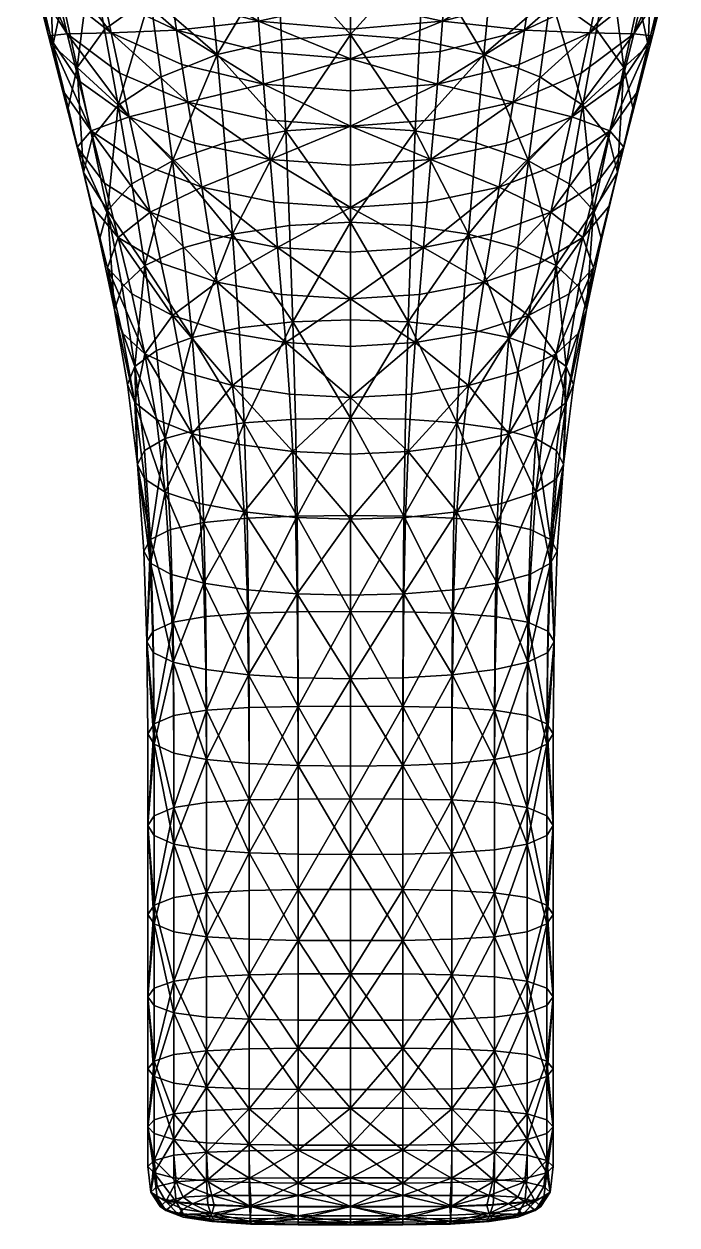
# Model space of a CAD drawing. Header units: millimetres. Extents: x -44 to 44, y -142 to 128.
# Drawn here: x -36.6 to 36.6, y -142 to -7.3 of the extents above; entities that cross this region are included whole.
import ezdxf

# ---------------------------------------------------------------- set-up
doc = ezdxf.new("R2010")
doc.units = ezdxf.units.MM
doc.layers.get('0').update_dxf_attribs({"color": 54, "true_color": 0x94b11b})

msp = doc.modelspace()

# ---------------------------------------------------------------- meshes
at = {"color": 53, "true_color": 0xc6e157}
mesh = msp.add_polyface(dxfattribs=at)
corners = [(31.8, -8.43, 106.07), (32.97, -3.51, 110.29), (26.86, -8.34, 116.7), (25.9, -12.85, 112.22), (34.01, 1.11, 114.39), (27.71, -4.15, 120.98), (19.52, -8.03, 126.29), (28.44, -0.22, 125.14), (20.04, -4.42, 130.51), (35.34, -2.9, 99.18), (36.65, 2.54, 103.1), (26.09, -16.42, 67.05), (21.26, -13.25, 62.85), (22.5, -4.24, 65.1), (27.62, -7.94, 69.74), (29.1, 0.2, 72.44), (23.71, 4.37, 67.37), (24.84, -17.74, 107.46), (30.49, -13.71, 101.7), (29.09, -19.3, 97.19), (23.7, -22.95, 102.49), (30.68, -12.21, 75.21), (28.98, -20.09, 72.05), (32.33, -4.64, 78.36), (33.4, -9.76, 84.72), (31.7, -16.73, 81.1), (29.95, -23.98, 77.46), (33.9, 2.61, 81.53), (35.02, -3.09, 88.33), (33.89, -8.68, 95.19), (32.32, -14.77, 91.13), (36.52, 3.25, 91.93), (30.68, -21.16, 87.03), (27.61, -25.17, 92.58), (24.54, -25.25, 64.32), (19.99, -22.67, 60.55), (27.26, -28.27, 68.86)]
mesh.append_faces([[corners[k] for k in face] for face in [(0, 1, 2, 0), (2, 3, 0, 2), (4, 5, 2, 4), (2, 1, 4, 2), (2, 5, 6, 2), (6, 5, 7, 6), (7, 8, 6, 7), (7, 5, 4, 7), (0, 9, 10, 0), (10, 1, 0, 10), (11, 12, 13, 11), (13, 14, 11, 13), (15, 14, 13, 15), (13, 16, 15, 13), (0, 3, 17, 0), (17, 18, 0, 17), (19, 18, 17, 19), (17, 20, 19, 17), (11, 14, 21, 11), (21, 22, 11, 21), (15, 23, 21, 15), (21, 14, 15, 21), (24, 25, 21, 24), (21, 23, 24, 21), (26, 22, 21, 26), (21, 25, 26, 21), (24, 23, 27, 24), (27, 28, 24, 27), (0, 18, 29, 0), (29, 9, 0, 29), (19, 30, 29, 19), (29, 18, 19, 29), (24, 28, 29, 24), (29, 30, 24, 29), (31, 9, 29, 31), (29, 28, 31, 29), (26, 25, 32, 26), (24, 30, 32, 24), (32, 25, 24, 32), (19, 33, 32, 19), (32, 30, 19, 32), (11, 34, 35, 11), (11, 22, 36, 11)]], dxfattribs={"vtx2": -1, "vtx3": -1, "color": 53})
mesh = msp.add_polyface(dxfattribs=at)
corners = [(-28.44, -0.22, 125.14), (-27.71, -4.15, 120.98), (-19.52, -8.03, 126.29), (-20.04, -4.42, 130.51), (-20.48, -1, 134.64), (-31.8, -8.43, 106.07), (-25.9, -12.85, 112.22), (-26.86, -8.34, 116.7), (-32.97, -3.51, 110.29), (-18.25, -16.09, 117.17), (-18.92, -11.89, 121.87), (-34.01, 1.11, 114.39), (-36.65, 2.54, 103.1), (-35.34, -2.9, 99.18), (-26.09, -16.42, 67.05), (-27.62, -7.94, 69.74), (-22.5, -4.24, 65.1), (-21.26, -13.25, 62.85), (-29.1, 0.2, 72.44), (-30.49, -13.71, 101.7), (-24.84, -17.74, 107.46), (-29.09, -19.3, 97.19), (-23.7, -22.95, 102.49), (-28.98, -20.09, 72.05), (-30.68, -12.21, 75.21), (-29.95, -23.98, 77.46), (-31.7, -16.73, 81.1), (-33.4, -9.76, 84.72), (-32.33, -4.64, 78.36), (-32.32, -14.77, 91.13), (-30.68, -21.16, 87.03), (-27.61, -25.17, 92.58), (-33.89, -8.68, 95.19), (-36.52, 3.25, 91.93), (-35.02, -3.09, 88.33), (-33.9, 2.61, 81.53), (-19.99, -22.67, 60.55), (-24.54, -25.25, 64.32), (-27.26, -28.27, 68.86)]
mesh.append_faces([[corners[k] for k in face] for face in [(0, 1, 2, 0), (0, 3, 4, 0), (5, 6, 7, 5), (7, 8, 5, 7), (7, 6, 9, 7), (2, 1, 7, 2), (7, 10, 2, 7), (11, 8, 7, 11), (7, 1, 11, 7), (5, 8, 12, 5), (12, 13, 5, 12), (14, 15, 16, 14), (16, 17, 14, 16), (16, 15, 18, 16), (5, 19, 20, 5), (20, 6, 5, 20), (21, 22, 20, 21), (20, 19, 21, 20), (14, 23, 24, 14), (24, 15, 14, 24), (25, 26, 24, 25), (24, 23, 25, 24), (27, 28, 24, 27), (24, 26, 27, 24), (18, 15, 24, 18), (24, 28, 18, 24), (21, 29, 30, 21), (30, 31, 21, 30), (27, 26, 30, 27), (30, 29, 27, 30), (30, 26, 25, 30), (5, 13, 32, 5), (32, 19, 5, 32), (33, 34, 32, 33), (32, 13, 33, 32), (27, 29, 32, 27), (32, 34, 27, 32), (21, 19, 32, 21), (32, 29, 21, 32), (27, 34, 35, 27), (35, 28, 27, 35), (14, 17, 36, 14), (14, 37, 38, 14)]], dxfattribs={"vtx2": -1, "vtx3": -1, "color": 53})
mesh = msp.add_polyface(dxfattribs=at)
corners = [(0, -18.78, 121.74), (0, -14.84, 126.66), (-9.77, -14.09, 125.35), (-9.42, -18.09, 120.49), (0, -11.26, 131.19), (-10.07, -10.43, 129.85), (-19.52, -8.03, 126.29), (-18.92, -11.89, 121.87), (-18.25, -16.09, 117.17), (0, -4.77, 139.62), (-10.57, -3.8, 138.26), (-10.34, -7.03, 134.11), (0, -7.93, 135.47), (-20.48, -1, 134.64), (-20.04, -4.42, 130.51), (-28.44, -0.22, 125.14), (-26.86, -8.34, 116.7), (0, -8.5, 56.79), (-7.73, -9.11, 57.54), (-8.18, 0.58, 59.16), (0, 1.29, 58.31), (-14.98, -10.75, 59.62), (-15.85, -1.33, 61.5), (-21.26, -13.25, 62.85), (-22.5, -4.24, 65.1), (-9.03, -22.53, 115.16), (0, -23.16, 116.32), (-17.5, -20.7, 112.08), (-16.7, -25.65, 106.7), (-24.84, -17.74, 107.46), (-23.7, -22.95, 102.49), (-25.9, -12.85, 112.22), (-19.99, -22.67, 60.55), (-24.54, -25.25, 64.32), (-26.09, -16.42, 67.05), (-14.09, -20.65, 57.68), (0, -18.84, 55.19), (-7.27, -19.33, 55.84), (0, -29.57, 53.34), (0, -1.68, 143.76), (-10.75, -0.65, 142.4)]
mesh.append_faces([[corners[k] for k in face] for face in [(0, 1, 2, 0), (2, 3, 0, 2), (4, 5, 2, 4), (2, 1, 4, 2), (6, 7, 2, 6), (2, 5, 6, 2), (8, 3, 2, 8), (2, 7, 8, 2), (9, 10, 11, 9), (11, 12, 9, 11), (13, 14, 11, 13), (11, 10, 13, 11), (6, 5, 11, 6), (11, 14, 6, 11), (4, 12, 11, 4), (11, 5, 4, 11), (6, 14, 15, 6), (8, 7, 16, 8), (17, 18, 19, 17), (19, 20, 17, 19), (21, 22, 19, 21), (19, 18, 21, 19), (21, 23, 24, 21), (24, 22, 21, 24), (0, 3, 25, 0), (25, 26, 0, 25), (8, 27, 25, 8), (25, 3, 8, 25), (28, 27, 29, 28), (29, 30, 28, 29), (8, 31, 29, 8), (29, 27, 8, 29), (32, 33, 34, 32), (21, 35, 32, 21), (32, 23, 21, 32), (17, 36, 37, 17), (37, 18, 17, 37), (37, 36, 38, 37), (21, 18, 37, 21), (37, 35, 21, 37), (9, 39, 40, 9), (40, 10, 9, 40), (13, 10, 40, 13)]], dxfattribs={"vtx2": -1, "vtx3": -1, "color": 53})
mesh = msp.add_polyface(dxfattribs=at)
corners = [(0, -18.78, 121.74), (9.42, -18.09, 120.49), (9.77, -14.09, 125.35), (0, -14.84, 126.66), (18.25, -16.09, 117.17), (18.92, -11.89, 121.87), (19.52, -8.03, 126.29), (10.07, -10.43, 129.85), (0, -11.26, 131.19), (26.86, -8.34, 116.7), (25.9, -12.85, 112.22), (20.48, -1, 134.64), (20.04, -4.42, 130.51), (28.44, -0.22, 125.14), (0, -4.77, 139.62), (0, -7.93, 135.47), (10.34, -7.03, 134.11), (10.57, -3.8, 138.26), (0, -8.5, 56.79), (0, 1.29, 58.31), (8.18, 0.58, 59.16), (7.73, -9.11, 57.54), (14.98, -10.75, 59.62), (15.85, -1.33, 61.5), (22.5, -4.24, 65.1), (21.26, -13.25, 62.85), (17.5, -20.7, 112.08), (24.84, -17.74, 107.46), (16.7, -25.65, 106.7), (0, -23.16, 116.32), (9.03, -22.53, 115.16), (7.27, -19.33, 55.84), (0, -18.84, 55.19), (14.09, -20.65, 57.68), (19.99, -22.67, 60.55), (26.09, -16.42, 67.05), (10.75, -0.65, 142.4), (0, -1.68, 143.76)]
mesh.append_faces([[corners[k] for k in face] for face in [(0, 1, 2, 0), (2, 3, 0, 2), (4, 5, 2, 4), (2, 1, 4, 2), (6, 7, 2, 6), (2, 5, 6, 2), (8, 3, 2, 8), (2, 7, 8, 2), (6, 5, 9, 6), (4, 10, 9, 4), (9, 5, 4, 9), (11, 12, 13, 11), (14, 15, 16, 14), (16, 17, 14, 16), (8, 7, 16, 8), (16, 15, 8, 16), (6, 12, 16, 6), (16, 7, 6, 16), (11, 17, 16, 11), (16, 12, 11, 16), (18, 19, 20, 18), (20, 21, 18, 20), (22, 21, 20, 22), (20, 23, 22, 20), (22, 23, 24, 22), (24, 25, 22, 24), (4, 26, 27, 4), (27, 10, 4, 27), (27, 26, 28, 27), (0, 29, 30, 0), (30, 1, 0, 30), (4, 1, 30, 4), (30, 26, 4, 30), (18, 21, 31, 18), (31, 32, 18, 31), (22, 33, 31, 22), (31, 21, 22, 31), (34, 25, 35, 34), (22, 25, 34, 22), (34, 33, 22, 34), (14, 17, 36, 14), (36, 37, 14, 36), (36, 17, 11, 36)]], dxfattribs={"vtx2": -1, "vtx3": -1, "color": 53})
mesh = msp.add_polyface(dxfattribs=at)
corners = [(-26.08, -31.29, 87.91), (-21.25, -34.15, 92.17), (-22.5, -28.44, 97.37), (-27.61, -25.17, 92.58), (-14.97, -36.31, 95.45), (-16.7, -25.65, 106.7), (-23.7, -22.95, 102.49), (-15.85, -30.87, 101.12), (-29.09, -19.3, 97.19), (-30.68, -21.16, 87.03), (-28.98, -27.8, 82.88), (-29.95, -23.98, 77.46), (-20.81, -53.82, 54.13), (-21.79, -43.95, 58.04), (-17.76, -42.49, 55.11), (-23.07, -34.43, 61.38), (-18.8, -32.43, 58.03), (-24.54, -25.25, 64.32), (-19.99, -22.67, 60.55), (-23.07, -44.34, 78.3), (-21.79, -51.69, 73.02), (-17.76, -53.29, 75.79), (-24.54, -37.61, 83.21), (-19.99, -40.04, 86.95), (-18.8, -46.34, 81.55), (-24.22, -45.76, 61.65), (-26.49, -39.39, 69.88), (-25.63, -36.81, 65.45), (-25.02, -47.77, 65.59), (-25.63, -41.96, 74.29), (-24.22, -49.8, 69.5), (-27.26, -34.68, 78.69), (-28.17, -31.49, 73.78), (-27.26, -28.27, 68.86), (-28.98, -20.09, 72.05), (-26.09, -16.42, 67.05)]
mesh.append_faces([[corners[k] for k in face] for face in [(0, 1, 2, 0), (2, 3, 0, 2), (2, 1, 4, 2), (5, 6, 2, 5), (2, 7, 5, 2), (8, 3, 2, 8), (2, 6, 8, 2), (0, 3, 9, 0), (9, 10, 0, 9), (11, 10, 9, 11), (12, 13, 14, 12), (15, 16, 14, 15), (14, 13, 15, 14), (15, 17, 18, 15), (18, 16, 15, 18), (19, 20, 21, 19), (0, 22, 23, 0), (23, 1, 0, 23), (19, 24, 23, 19), (23, 22, 19, 23), (25, 13, 12, 25), (26, 27, 25, 26), (25, 28, 26, 25), (15, 13, 25, 15), (25, 27, 15, 25), (19, 29, 30, 19), (26, 28, 30, 26), (30, 29, 26, 30), (0, 10, 31, 0), (31, 22, 0, 31), (11, 32, 31, 11), (31, 10, 11, 31), (26, 29, 31, 26), (31, 32, 26, 31), (19, 22, 31, 19), (31, 29, 19, 31), (33, 34, 35, 33), (15, 27, 33, 15), (33, 17, 15, 33), (26, 32, 33, 26), (33, 27, 26, 33), (11, 34, 33, 11), (33, 32, 11, 33)]], dxfattribs={"vtx2": -1, "vtx3": -1, "color": 53})
mesh = msp.add_polyface(dxfattribs=at)
corners = [(26.08, -31.29, 87.91), (27.61, -25.17, 92.58), (22.5, -28.44, 97.37), (21.25, -34.15, 92.17), (29.09, -19.3, 97.19), (23.7, -22.95, 102.49), (16.7, -25.65, 106.7), (24.84, -17.74, 107.46), (28.98, -27.8, 82.88), (30.68, -21.16, 87.03), (29.95, -23.98, 77.46), (23.07, -34.43, 61.38), (18.8, -32.43, 58.03), (19.99, -22.67, 60.55), (24.54, -25.25, 64.32), (17.76, -42.49, 55.11), (21.79, -43.95, 58.04), (20.81, -53.82, 54.13), (23.07, -44.34, 78.3), (18.8, -46.34, 81.55), (17.76, -53.29, 75.79), (19.99, -40.04, 86.95), (24.54, -37.61, 83.21), (14.97, -36.31, 95.45), (25.63, -36.81, 65.45), (24.22, -45.76, 61.65), (26.49, -39.39, 69.88), (25.02, -47.77, 65.59), (27.26, -28.27, 68.86), (26.09, -16.42, 67.05), (28.17, -31.49, 73.78), (28.98, -20.09, 72.05), (27.26, -34.68, 78.69), (25.63, -41.96, 74.29), (24.22, -49.8, 69.5), (21.79, -51.69, 73.02)]
mesh.append_faces([[corners[k] for k in face] for face in [(0, 1, 2, 0), (2, 3, 0, 2), (4, 5, 2, 4), (2, 1, 4, 2), (2, 5, 6, 2), (6, 5, 7, 6), (0, 8, 9, 0), (9, 1, 0, 9), (9, 8, 10, 9), (11, 12, 13, 11), (13, 14, 11, 13), (15, 16, 17, 15), (11, 16, 15, 11), (15, 12, 11, 15), (18, 19, 20, 18), (0, 3, 21, 0), (21, 22, 0, 21), (21, 3, 23, 21), (18, 22, 21, 18), (21, 19, 18, 21), (11, 24, 25, 11), (25, 16, 11, 25), (26, 27, 25, 26), (25, 24, 26, 25), (28, 14, 29, 28), (10, 30, 28, 10), (28, 31, 10, 28), (26, 24, 28, 26), (28, 30, 26, 28), (11, 14, 28, 11), (28, 24, 11, 28), (0, 22, 32, 0), (32, 8, 0, 32), (18, 33, 32, 18), (32, 22, 18, 32), (26, 30, 32, 26), (32, 33, 26, 32), (10, 8, 32, 10), (32, 30, 10, 32), (26, 33, 34, 26), (34, 27, 26, 34), (18, 35, 34, 18), (34, 33, 18, 34)]], dxfattribs={"vtx2": -1, "vtx3": -1, "color": 53})
mesh = msp.add_polyface(dxfattribs=at)
corners = [(16.7, -25.65, 106.7), (15.85, -30.87, 101.12), (22.5, -28.44, 97.37), (14.97, -36.31, 95.45), (21.25, -34.15, 92.17), (0, -27.91, 110.53), (8.62, -27.33, 109.49), (9.03, -22.53, 115.16), (0, -23.16, 116.32), (17.5, -20.7, 112.08), (0, -38.16, 98.35), (7.73, -37.67, 97.58), (8.18, -32.4, 103.58), (0, -32.94, 104.49), (0, -51.54, 48.28), (0, -40.52, 51.09), (6.46, -40.75, 51.57), (6.17, -51.67, 48.67), (0, -29.57, 53.34), (6.84, -29.92, 53.91), (13.24, -30.9, 55.5), (12.51, -41.42, 52.93), (11.95, -52.08, 49.79), (7.27, -19.33, 55.84), (14.09, -20.65, 57.68), (0, -18.84, 55.19), (19.99, -22.67, 60.55), (18.8, -32.43, 58.03), (17.76, -42.49, 55.11), (16.95, -52.79, 51.62), (14.09, -41.89, 89.78), (19.99, -40.04, 86.95), (13.24, -47.87, 83.95), (18.8, -46.34, 81.55), (0, -43.49, 92.23), (7.27, -43.07, 91.59), (0, -49.21, 85.98), (6.84, -48.85, 85.46)]
mesh.append_faces([[corners[k] for k in face] for face in [(0, 1, 2, 0), (3, 4, 2, 3), (2, 1, 3, 2), (5, 6, 7, 5), (7, 8, 5, 7), (0, 9, 7, 0), (7, 6, 0, 7), (10, 11, 12, 10), (12, 13, 10, 12), (3, 1, 12, 3), (12, 11, 3, 12), (0, 6, 12, 0), (12, 1, 0, 12), (5, 13, 12, 5), (12, 6, 5, 12), (14, 15, 16, 14), (16, 17, 14, 16), (18, 19, 16, 18), (16, 15, 18, 16), (20, 21, 16, 20), (16, 19, 20, 16), (16, 21, 22, 16), (20, 19, 23, 20), (23, 24, 20, 23), (18, 25, 23, 18), (23, 19, 18, 23), (20, 24, 26, 20), (26, 27, 20, 26), (22, 21, 28, 22), (28, 29, 22, 28), (20, 27, 28, 20), (28, 21, 20, 28), (3, 30, 31, 3), (32, 33, 31, 32), (31, 30, 32, 31), (10, 34, 35, 10), (35, 11, 10, 35), (36, 37, 35, 36), (35, 34, 36, 35), (32, 30, 35, 32), (35, 37, 32, 35), (3, 11, 35, 3), (35, 30, 3, 35)]], dxfattribs={"vtx2": -1, "vtx3": -1, "color": 53})
mesh = msp.add_polyface(dxfattribs=at)
corners = [(-14.97, -36.31, 95.45), (-15.85, -30.87, 101.12), (-22.5, -28.44, 97.37), (0, -38.16, 98.35), (0, -32.94, 104.49), (-8.18, -32.4, 103.58), (-7.73, -37.67, 97.58), (0, -27.91, 110.53), (-8.62, -27.33, 109.49), (-16.7, -25.65, 106.7), (-9.03, -22.53, 115.16), (-17.5, -20.7, 112.08), (0, -23.16, 116.32), (0, -51.54, 48.28), (-6.17, -51.67, 48.67), (-6.46, -40.75, 51.57), (0, -40.52, 51.09), (-11.95, -52.08, 49.79), (-12.51, -41.42, 52.93), (-13.24, -30.9, 55.5), (-6.84, -29.92, 53.91), (0, -29.57, 53.34), (-17.76, -42.49, 55.11), (-16.95, -52.79, 51.62), (-20.81, -53.82, 54.13), (-18.8, -32.43, 58.03), (-19.99, -22.67, 60.55), (-14.09, -20.65, 57.68), (-7.27, -19.33, 55.84), (-13.24, -47.87, 83.95), (-18.8, -46.34, 81.55), (-17.76, -53.29, 75.79), (-7.27, -43.07, 91.59), (0, -43.49, 92.23), (-14.09, -41.89, 89.78), (-6.84, -48.85, 85.46), (0, -49.21, 85.98), (-19.99, -40.04, 86.95), (-21.25, -34.15, 92.17)]
mesh.append_faces([[corners[k] for k in face] for face in [(0, 1, 2, 0), (3, 4, 5, 3), (5, 6, 3, 5), (7, 8, 5, 7), (5, 4, 7, 5), (9, 1, 5, 9), (5, 8, 9, 5), (0, 6, 5, 0), (5, 1, 0, 5), (9, 8, 10, 9), (10, 11, 9, 10), (7, 12, 10, 7), (10, 8, 7, 10), (13, 14, 15, 13), (15, 16, 13, 15), (17, 18, 15, 17), (15, 14, 17, 15), (19, 20, 15, 19), (15, 18, 19, 15), (21, 16, 15, 21), (15, 20, 21, 15), (22, 23, 24, 22), (19, 18, 22, 19), (22, 25, 19, 22), (22, 18, 17, 22), (19, 25, 26, 19), (26, 27, 19, 26), (21, 20, 28, 21), (19, 27, 28, 19), (28, 20, 19, 28), (29, 30, 31, 29), (3, 6, 32, 3), (32, 33, 3, 32), (0, 34, 32, 0), (32, 6, 0, 32), (29, 35, 32, 29), (32, 34, 29, 32), (36, 33, 32, 36), (32, 35, 36, 32), (29, 34, 37, 29), (37, 30, 29, 37), (0, 38, 37, 0), (37, 34, 0, 37)]], dxfattribs={"vtx2": -1, "vtx3": -1, "color": 53})
mesh = msp.add_polyface(dxfattribs=at)
corners = [(0, -51.54, 48.28), (6.17, -51.67, 48.67), (5.99, -62.53, 45.04), (0, -62.46, 44.75), (11.95, -52.08, 49.79), (11.61, -62.77, 45.92), (20.81, -53.82, 54.13), (20.22, -64.03, 49.47), (16.47, -63.25, 47.39), (16.95, -52.79, 51.62), (20.81, -59.86, 67.2), (16.95, -61.11, 69.53), (16.47, -70.06, 62.58), (11.95, -62.07, 71.16), (6.17, -62.68, 72.13), (5.99, -71.25, 64.61), (23.12, -55.19, 57.28), (22.46, -65.14, 52.16), (23.89, -56.75, 60.73), (23.21, -66.45, 55.14), (20.22, -69.05, 60.67), (22.46, -67.8, 58.08), (23.12, -58.36, 64.15), (6.46, -40.75, 51.57), (17.76, -42.49, 55.11), (21.79, -51.69, 73.02), (17.76, -53.29, 75.79), (23.07, -44.34, 78.3), (13.24, -47.87, 83.95), (12.51, -54.51, 77.8), (18.8, -46.34, 81.55), (0, -62.89, 72.44), (6.46, -55.3, 79.02), (0, -55.58, 79.44), (6.84, -48.85, 85.46), (0, -49.21, 85.98), (21.79, -43.95, 58.04), (24.22, -45.76, 61.65), (25.02, -47.77, 65.59), (24.22, -49.8, 69.5)]
mesh.append_faces([[corners[k] for k in face] for face in [(0, 1, 2, 0), (2, 3, 0, 2), (4, 5, 2, 4), (2, 1, 4, 2), (6, 7, 8, 6), (8, 9, 6, 8), (4, 9, 8, 4), (8, 5, 4, 8), (10, 11, 12, 10), (13, 14, 15, 13), (6, 16, 17, 6), (17, 7, 6, 17), (18, 19, 17, 18), (17, 16, 18, 17), (10, 20, 21, 10), (21, 22, 10, 21), (18, 22, 21, 18), (21, 19, 18, 21), (4, 1, 23, 4), (6, 9, 24, 6), (10, 25, 26, 10), (26, 11, 10, 26), (26, 25, 27, 26), (28, 29, 26, 28), (26, 30, 28, 26), (13, 11, 26, 13), (26, 29, 13, 26), (31, 14, 32, 31), (32, 33, 31, 32), (13, 29, 32, 13), (32, 14, 13, 32), (28, 34, 32, 28), (32, 29, 28, 32), (35, 33, 32, 35), (32, 34, 35, 32), (6, 36, 37, 6), (37, 16, 6, 37), (18, 16, 37, 18), (37, 38, 18, 37), (10, 22, 39, 10), (39, 25, 10, 39), (18, 38, 39, 18), (39, 22, 18, 39)]], dxfattribs={"vtx2": -1, "vtx3": -1, "color": 53})
mesh = msp.add_polyface(dxfattribs=at)
corners = [(-20.81, -53.82, 54.13), (-16.95, -52.79, 51.62), (-16.47, -63.25, 47.39), (-20.22, -64.03, 49.47), (-11.95, -52.08, 49.79), (-11.61, -62.77, 45.92), (0, -51.54, 48.28), (0, -62.46, 44.75), (-5.99, -62.53, 45.04), (-6.17, -51.67, 48.67), (0, -73.25, 40.5), (0, -62.89, 72.44), (-6.17, -62.68, 72.13), (-5.99, -71.25, 64.61), (-20.81, -59.86, 67.2), (-20.22, -69.05, 60.67), (-16.47, -70.06, 62.58), (-16.95, -61.11, 69.53), (-11.95, -62.07, 71.16), (-23.12, -58.36, 64.15), (-22.46, -67.8, 58.08), (-23.89, -56.75, 60.73), (-23.21, -66.45, 55.14), (-22.46, -65.14, 52.16), (-23.12, -55.19, 57.28), (-17.76, -42.49, 55.11), (-17.76, -53.29, 75.79), (-21.79, -51.69, 73.02), (-12.51, -54.51, 77.8), (-13.24, -47.87, 83.95), (-18.8, -46.34, 81.55), (-23.07, -44.34, 78.3), (0, -55.58, 79.44), (-6.46, -55.3, 79.02), (0, -49.21, 85.98), (-6.84, -48.85, 85.46), (-24.22, -45.76, 61.65), (-25.02, -47.77, 65.59), (-24.22, -49.8, 69.5)]
mesh.append_faces([[corners[k] for k in face] for face in [(0, 1, 2, 0), (2, 3, 0, 2), (4, 5, 2, 4), (2, 1, 4, 2), (6, 7, 8, 6), (8, 9, 6, 8), (8, 7, 10, 8), (4, 9, 8, 4), (8, 5, 4, 8), (11, 12, 13, 11), (14, 15, 16, 14), (16, 17, 14, 16), (18, 17, 16, 18), (14, 19, 20, 14), (21, 22, 20, 21), (20, 19, 21, 20), (0, 3, 23, 0), (23, 24, 0, 23), (21, 24, 23, 21), (23, 22, 21, 23), (4, 1, 25, 4), (14, 17, 26, 14), (26, 27, 14, 26), (18, 28, 26, 18), (26, 17, 18, 26), (26, 28, 29, 26), (26, 30, 31, 26), (11, 32, 33, 11), (33, 12, 11, 33), (34, 35, 33, 34), (33, 32, 34, 33), (29, 28, 33, 29), (33, 35, 29, 33), (18, 12, 33, 18), (33, 28, 18, 33), (0, 24, 36, 0), (21, 37, 36, 21), (36, 24, 21, 36), (14, 27, 38, 14), (38, 19, 14, 38), (38, 27, 31, 38), (21, 19, 38, 21), (38, 37, 21, 38)]], dxfattribs={"vtx2": -1, "vtx3": -1, "color": 53})
mesh = msp.add_polyface(dxfattribs=at)
corners = [(-11.44, -73.43, 41.35), (-5.9, -73.27, 40.71), (-5.87, -83.87, 35.7), (-11.38, -83.99, 36.14), (0, -73.25, 40.5), (0, -83.86, 35.57), (-19.92, -74.43, 44.16), (-16.23, -73.79, 42.49), (-16.15, -84.3, 36.97), (-19.82, -84.88, 38.27), (-16.47, -63.25, 47.39), (-11.61, -62.77, 45.92), (-20.22, -64.03, 49.47), (-5.99, -62.53, 45.04), (-11.44, -80.33, 56.12), (-16.23, -79.75, 55.12), (-16.15, -89.84, 47.32), (-5.99, -71.25, 64.61), (0, -71.41, 64.84), (0, -62.89, 72.44), (-11.95, -62.07, 71.16), (-11.61, -70.8, 63.88), (-6.17, -62.68, 72.13), (-5.9, -80.66, 56.65), (0, -80.77, 56.8), (-19.92, -78.92, 53.58), (-16.47, -70.06, 62.58), (-20.22, -69.05, 60.67), (-22.87, -76.6, 48.92), (-22.13, -75.42, 46.4), (-22.02, -85.82, 40.12), (-22.13, -77.82, 51.42), (-22.02, -88.11, 44.31), (-22.76, -86.95, 42.22), (-22.46, -67.8, 58.08), (-20.81, -59.86, 67.2), (-23.21, -66.45, 55.14), (-22.46, -65.14, 52.16)]
mesh.append_faces([[corners[k] for k in face] for face in [(0, 1, 2, 0), (2, 3, 0, 2), (4, 5, 2, 4), (2, 1, 4, 2), (6, 7, 8, 6), (8, 9, 6, 8), (0, 3, 8, 0), (8, 7, 0, 8), (0, 7, 10, 0), (10, 11, 0, 10), (6, 12, 10, 6), (10, 7, 6, 10), (4, 1, 13, 4), (0, 11, 13, 0), (13, 1, 0, 13), (14, 15, 16, 14), (17, 18, 19, 17), (20, 21, 17, 20), (17, 22, 20, 17), (14, 23, 17, 14), (17, 21, 14, 17), (24, 18, 17, 24), (17, 23, 24, 17), (25, 15, 26, 25), (26, 27, 25, 26), (14, 21, 26, 14), (26, 15, 14, 26), (26, 21, 20, 26), (28, 29, 30, 28), (6, 9, 30, 6), (30, 29, 6, 30), (25, 31, 32, 25), (28, 33, 32, 28), (32, 31, 28, 32), (34, 27, 35, 34), (28, 31, 34, 28), (34, 36, 28, 34), (25, 27, 34, 25), (34, 31, 25, 34), (6, 29, 37, 6), (37, 12, 6, 37), (28, 36, 37, 28), (37, 29, 28, 37)]], dxfattribs={"vtx2": -1, "vtx3": -1, "color": 53})
mesh = msp.add_polyface(dxfattribs=at)
corners = [(0, -73.25, 40.5), (5.9, -73.27, 40.71), (5.87, -83.87, 35.7), (0, -83.86, 35.57), (11.44, -73.43, 41.35), (11.38, -83.99, 36.14), (5.99, -62.53, 45.04), (11.61, -62.77, 45.92), (0, -62.46, 44.75), (19.92, -74.43, 44.16), (16.23, -73.79, 42.49), (16.47, -63.25, 47.39), (20.22, -64.03, 49.47), (16.15, -84.3, 36.97), (19.82, -84.88, 38.27), (19.92, -78.92, 53.58), (16.23, -79.75, 55.12), (16.15, -89.84, 47.32), (16.47, -70.06, 62.58), (20.22, -69.05, 60.67), (20.81, -59.86, 67.2), (11.95, -62.07, 71.16), (11.61, -70.8, 63.88), (16.95, -61.11, 69.53), (11.44, -80.33, 56.12), (0, -62.89, 72.44), (0, -71.41, 64.84), (5.99, -71.25, 64.61), (6.17, -62.68, 72.13), (0, -80.77, 56.8), (5.9, -80.66, 56.65), (22.13, -75.42, 46.4), (22.02, -85.82, 40.12), (22.87, -76.6, 48.92), (22.76, -86.95, 42.22), (22.46, -65.14, 52.16), (23.21, -66.45, 55.14), (22.13, -77.82, 51.42), (22.46, -67.8, 58.08), (22.02, -88.11, 44.31)]
mesh.append_faces([[corners[k] for k in face] for face in [(0, 1, 2, 0), (2, 3, 0, 2), (4, 5, 2, 4), (2, 1, 4, 2), (4, 1, 6, 4), (6, 7, 4, 6), (0, 8, 6, 0), (6, 1, 0, 6), (9, 10, 11, 9), (11, 12, 9, 11), (4, 7, 11, 4), (11, 10, 4, 11), (4, 10, 13, 4), (13, 5, 4, 13), (9, 14, 13, 9), (13, 10, 9, 13), (15, 16, 17, 15), (18, 19, 20, 18), (21, 22, 18, 21), (18, 23, 21, 18), (24, 16, 18, 24), (18, 22, 24, 18), (15, 19, 18, 15), (18, 16, 15, 18), (25, 26, 27, 25), (27, 28, 25, 27), (29, 30, 27, 29), (27, 26, 29, 27), (24, 22, 27, 24), (27, 30, 24, 27), (27, 22, 21, 27), (9, 31, 32, 9), (33, 34, 32, 33), (32, 31, 33, 32), (33, 31, 35, 33), (35, 36, 33, 35), (9, 12, 35, 9), (35, 31, 9, 35), (15, 37, 38, 15), (38, 19, 15, 38), (33, 36, 38, 33), (38, 37, 33, 38), (33, 37, 39, 33)]], dxfattribs={"vtx2": -1, "vtx3": -1, "color": 53})
mesh = msp.add_polyface(dxfattribs=at)
corners = [(0, -94.26, 29.97), (5.87, -94.27, 30.03), (5.87, -104.42, 23.73), (11.38, -94.37, 30.31), (11.38, -104.51, 23.91), (19.82, -95.22, 31.9), (19.82, -105.31, 25.13), (16.15, -104.78, 24.34), (16.15, -94.66, 30.9), (22.02, -96.14, 33.4), (22.02, -106.18, 26.37), (22.76, -97.24, 35.15), (22.02, -98.36, 36.9), (22.02, -108.27, 29.32), (0, -83.86, 35.57), (5.87, -83.87, 35.7), (11.38, -83.99, 36.14), (16.15, -84.3, 36.97), (19.82, -84.88, 38.27), (19.82, -99.32, 38.37), (19.82, -89.13, 46.1), (16.15, -89.84, 47.32), (16.15, -99.95, 39.33), (19.92, -78.92, 53.58), (11.44, -80.33, 56.12), (11.38, -90.29, 48.06), (16.23, -79.75, 55.12), (11.38, -100.31, 39.88), (0, -100.5, 40.16), (5.87, -100.47, 40.12), (5.87, -90.52, 48.43), (0, -90.59, 48.52), (5.9, -80.66, 56.65), (0, -80.77, 56.8), (22.02, -85.82, 40.12), (19.92, -74.43, 44.16), (22.76, -86.95, 42.22), (22.02, -88.11, 44.31), (22.87, -76.6, 48.92), (22.13, -77.82, 51.42)]
mesh.append_faces([[corners[k] for k in face] for face in [(0, 1, 2, 0), (3, 4, 2, 3), (2, 1, 3, 2), (5, 6, 7, 5), (7, 8, 5, 7), (3, 8, 7, 3), (5, 9, 10, 5), (11, 12, 13, 11), (0, 14, 15, 0), (15, 1, 0, 15), (3, 1, 15, 3), (15, 16, 3, 15), (5, 8, 17, 5), (17, 18, 5, 17), (3, 16, 17, 3), (17, 8, 3, 17), (19, 20, 21, 19), (21, 22, 19, 21), (21, 20, 23, 21), (24, 25, 21, 24), (21, 26, 24, 21), (27, 22, 21, 27), (21, 25, 27, 21), (28, 29, 30, 28), (30, 31, 28, 30), (27, 25, 30, 27), (30, 29, 27, 30), (24, 32, 30, 24), (30, 25, 24, 30), (33, 31, 30, 33), (30, 32, 33, 30), (5, 18, 34, 5), (34, 9, 5, 34), (34, 18, 35, 34), (11, 9, 34, 11), (34, 36, 11, 34), (19, 12, 37, 19), (37, 20, 19, 37), (11, 36, 37, 11), (37, 12, 11, 37), (37, 36, 38, 37), (23, 20, 37, 23), (37, 39, 23, 37)]], dxfattribs={"vtx2": -1, "vtx3": -1, "color": 53})
mesh = msp.add_polyface(dxfattribs=at)
corners = [(-19.82, -95.22, 31.9), (-16.15, -94.66, 30.9), (-16.15, -104.78, 24.34), (-11.38, -94.37, 30.31), (-11.38, -104.51, 23.91), (0, -94.26, 29.97), (0, -104.42, 23.71), (-5.87, -104.42, 23.73), (-5.87, -94.27, 30.03), (-19.82, -99.32, 38.37), (-22.02, -98.36, 36.9), (-22.02, -108.27, 29.32), (-19.82, -105.31, 25.13), (-22.02, -106.18, 26.37), (-22.02, -96.14, 33.4), (-22.76, -97.24, 35.15), (-5.87, -83.87, 35.7), (0, -83.86, 35.57), (-11.38, -83.99, 36.14), (-19.82, -84.88, 38.27), (-16.15, -84.3, 36.97), (-16.15, -99.95, 39.33), (-16.15, -89.84, 47.32), (-19.82, -89.13, 46.1), (-11.38, -100.31, 39.88), (-11.38, -90.29, 48.06), (-11.44, -80.33, 56.12), (-19.92, -78.92, 53.58), (-16.23, -79.75, 55.12), (0, -100.5, 40.16), (0, -90.59, 48.52), (-5.87, -90.52, 48.43), (-5.87, -100.47, 40.12), (0, -80.77, 56.8), (-5.9, -80.66, 56.65), (-22.02, -85.82, 40.12), (-22.76, -86.95, 42.22), (-22.87, -76.6, 48.92), (-22.02, -88.11, 44.31)]
mesh.append_faces([[corners[k] for k in face] for face in [(0, 1, 2, 0), (3, 4, 2, 3), (2, 1, 3, 2), (5, 6, 7, 5), (7, 8, 5, 7), (3, 8, 7, 3), (9, 10, 11, 9), (0, 12, 13, 0), (13, 14, 0, 13), (15, 14, 13, 15), (5, 8, 16, 5), (16, 17, 5, 16), (3, 18, 16, 3), (16, 8, 3, 16), (0, 19, 20, 0), (20, 1, 0, 20), (3, 1, 20, 3), (20, 18, 3, 20), (9, 21, 22, 9), (22, 23, 9, 22), (24, 25, 22, 24), (22, 21, 24, 22), (22, 25, 26, 22), (27, 23, 22, 27), (22, 28, 27, 22), (29, 30, 31, 29), (31, 32, 29, 31), (33, 34, 31, 33), (31, 30, 33, 31), (26, 25, 31, 26), (31, 34, 26, 31), (24, 32, 31, 24), (31, 25, 24, 31), (0, 14, 35, 0), (35, 19, 0, 35), (15, 36, 35, 15), (35, 14, 15, 35), (35, 36, 37, 35), (9, 23, 38, 9), (38, 10, 9, 38), (38, 23, 27, 38), (15, 10, 38, 15), (38, 36, 15, 38)]], dxfattribs={"vtx2": -1, "vtx3": -1, "color": 53})
mesh = msp.add_polyface(dxfattribs=at)
corners = [(0, -113.88, 17.35), (5.87, -113.88, 17.35), (5.87, -122.21, 11.45), (5.87, -104.42, 23.73), (0, -104.42, 23.71), (0, -94.26, 29.97), (11.38, -113.97, 17.47), (11.38, -104.51, 23.91), (19.82, -114.69, 18.45), (16.15, -114.21, 17.81), (16.15, -104.78, 24.34), (19.82, -105.31, 25.13), (11.38, -94.37, 30.31), (16.15, -122.5, 11.82), (19.82, -99.32, 38.37), (16.15, -99.95, 39.33), (16.15, -109.71, 31.33), (19.82, -109.16, 30.56), (11.38, -100.31, 39.88), (11.38, -110, 31.74), (11.38, -118.97, 24.06), (16.15, -118.72, 23.73), (19.82, -118.23, 23.09), (0, -100.5, 40.16), (0, -110.13, 31.92), (5.87, -110.12, 31.9), (5.87, -100.47, 40.12), (0, -119.06, 24.18), (5.87, -119.06, 24.18), (22.02, -115.49, 19.51), (22.02, -123.66, 13.29), (22.02, -106.18, 26.37), (19.82, -95.22, 31.9), (22.76, -97.24, 35.15), (22.76, -107.22, 27.85), (22.02, -96.14, 33.4), (22.76, -116.46, 20.77), (22.02, -108.27, 29.32), (22.02, -98.36, 36.9), (22.02, -117.42, 22.04)]
mesh.append_faces([[corners[k] for k in face] for face in [(0, 1, 2, 0), (3, 4, 5, 3), (6, 1, 3, 6), (3, 7, 6, 3), (0, 4, 3, 0), (3, 1, 0, 3), (8, 9, 10, 8), (10, 11, 8, 10), (6, 7, 10, 6), (10, 9, 6, 10), (10, 7, 12, 10), (6, 9, 13, 6), (14, 15, 16, 14), (16, 17, 14, 16), (18, 19, 16, 18), (16, 15, 18, 16), (20, 21, 16, 20), (16, 19, 20, 16), (22, 17, 16, 22), (16, 21, 22, 16), (23, 24, 25, 23), (25, 26, 23, 25), (27, 28, 25, 27), (25, 24, 27, 25), (20, 19, 25, 20), (25, 28, 20, 25), (18, 26, 25, 18), (25, 19, 18, 25), (8, 29, 30, 8), (31, 11, 32, 31), (33, 34, 31, 33), (31, 35, 33, 31), (36, 29, 31, 36), (31, 34, 36, 31), (8, 11, 31, 8), (31, 29, 8, 31), (14, 17, 37, 14), (37, 38, 14, 37), (22, 39, 37, 22), (37, 17, 22, 37), (36, 34, 37, 36), (37, 39, 36, 37), (37, 34, 33, 37)]], dxfattribs={"vtx2": -1, "vtx3": -1, "color": 53})
mesh = msp.add_polyface(dxfattribs=at)
corners = [(-11.38, -113.97, 17.47), (-5.87, -113.88, 17.35), (-5.87, -122.21, 11.45), (0, -113.88, 17.35), (0, -122.21, 11.45), (-19.82, -114.69, 18.45), (-16.15, -114.21, 17.81), (-16.15, -122.5, 11.82), (-16.15, -104.78, 24.34), (-19.82, -105.31, 25.13), (-19.82, -95.22, 31.9), (-11.38, -104.51, 23.91), (-5.87, -104.42, 23.73), (0, -104.42, 23.71), (-11.38, -94.37, 30.31), (-19.82, -99.32, 38.37), (-19.82, -109.16, 30.56), (-16.15, -109.71, 31.33), (-16.15, -99.95, 39.33), (-19.82, -118.23, 23.09), (-16.15, -118.72, 23.73), (-11.38, -118.97, 24.06), (-11.38, -110, 31.74), (-11.38, -100.31, 39.88), (0, -100.5, 40.16), (-5.87, -100.47, 40.12), (-5.87, -110.12, 31.9), (0, -110.13, 31.92), (-5.87, -119.06, 24.18), (0, -119.06, 24.18), (-22.76, -116.46, 20.77), (-22.02, -115.49, 19.51), (-22.02, -123.66, 13.29), (-22.02, -108.27, 29.32), (-22.76, -97.24, 35.15), (-22.76, -107.22, 27.85), (-22.02, -98.36, 36.9), (-22.02, -117.42, 22.04), (-22.02, -106.18, 26.37)]
mesh.append_faces([[corners[k] for k in face] for face in [(0, 1, 2, 0), (3, 4, 2, 3), (2, 1, 3, 2), (5, 6, 7, 5), (8, 9, 10, 8), (0, 6, 8, 0), (8, 11, 0, 8), (5, 9, 8, 5), (8, 6, 5, 8), (3, 1, 12, 3), (12, 13, 3, 12), (0, 11, 12, 0), (12, 1, 0, 12), (12, 11, 14, 12), (15, 16, 17, 15), (17, 18, 15, 17), (19, 20, 17, 19), (17, 16, 19, 17), (21, 22, 17, 21), (17, 20, 21, 17), (23, 18, 17, 23), (17, 22, 23, 17), (24, 25, 26, 24), (26, 27, 24, 26), (23, 22, 26, 23), (26, 25, 23, 26), (21, 28, 26, 21), (26, 22, 21, 26), (29, 27, 26, 29), (26, 28, 29, 26), (30, 31, 32, 30), (33, 16, 15, 33), (34, 35, 33, 34), (33, 36, 34, 33), (30, 37, 33, 30), (33, 35, 30, 33), (19, 16, 33, 19), (33, 37, 19, 33), (5, 31, 38, 5), (38, 9, 5, 38), (30, 35, 38, 30), (38, 31, 30, 38), (38, 35, 34, 38)]], dxfattribs={"vtx2": -1, "vtx3": -1, "color": 53})
mesh = msp.add_polyface(dxfattribs=at)
corners = [(-19.82, -129.59, 7.39), (-19.82, -122.93, 12.37), (-16.15, -122.5, 11.82), (-16.15, -129.2, 6.91), (-19.82, -114.69, 18.45), (-16.15, -114.21, 17.81), (-11.38, -113.97, 17.47), (-19.82, -132.44, 10.94), (-16.15, -132.83, 11.42), (-16.15, -126.57, 16.96), (-19.82, -126.13, 16.41), (-11.38, -133.03, 11.66), (-19.82, -118.23, 23.09), (-16.15, -118.72, 23.73), (-22.02, -130.24, 8.2), (-22.02, -123.66, 13.29), (-22.76, -131.02, 9.16), (-22.76, -124.53, 14.39), (-22.76, -116.46, 20.77), (-22.02, -115.49, 19.51), (-22.02, -125.4, 15.49), (-22.02, -131.8, 10.13), (-22.02, -117.42, 22.04), (-19.82, -136.77, 7.11), (-16.15, -137.11, 7.54), (-22.02, -136.19, 6.41), (-22.76, -135.5, 5.56), (-22.41, -138.36, 3.26), (-19.82, -134.23, 4), (-22.02, -134.8, 4.71), (-19.56, -137.21, 1.94), (-21.7, -137.73, 2.54), (-16.15, -133.88, 3.58), (-11.38, -129.01, 6.67), (-16.01, -136.93, 1.57)]
mesh.append_faces([[corners[k] for k in face] for face in [(0, 1, 2, 0), (2, 3, 0, 2), (2, 1, 4, 2), (2, 5, 6, 2), (7, 8, 9, 7), (9, 10, 7, 9), (9, 8, 11, 9), (12, 10, 9, 12), (9, 13, 12, 9), (0, 14, 15, 0), (15, 1, 0, 15), (16, 17, 15, 16), (15, 14, 16, 15), (15, 17, 18, 15), (4, 1, 15, 4), (15, 19, 4, 15), (7, 10, 20, 7), (20, 21, 7, 20), (12, 22, 20, 12), (20, 10, 12, 20), (18, 17, 20, 18), (20, 22, 18, 20), (16, 21, 20, 16), (20, 17, 16, 20), (7, 23, 24, 7), (24, 8, 7, 24), (7, 21, 25, 7), (25, 23, 7, 25), (16, 26, 25, 16), (25, 21, 16, 25), (25, 26, 27, 25), (0, 28, 29, 0), (29, 14, 0, 29), (30, 31, 29, 30), (29, 28, 30, 29), (29, 31, 27, 29), (16, 14, 29, 16), (29, 26, 16, 29), (0, 3, 32, 0), (32, 28, 0, 32), (32, 3, 33, 32), (30, 28, 32, 30), (32, 34, 30, 32)]], dxfattribs={"vtx2": -1, "vtx3": -1, "color": 53})
mesh = msp.add_polyface(dxfattribs=at)
corners = [(0, -128.95, 6.58), (-5.87, -128.95, 6.58), (-5.87, -122.21, 11.45), (0, -122.21, 11.45), (-11.38, -129.01, 6.67), (-11.38, -122.28, 11.55), (-11.38, -113.97, 17.47), (-16.15, -122.5, 11.82), (-16.15, -129.2, 6.91), (-11.38, -133.03, 11.66), (-11.38, -126.78, 17.23), (-16.15, -126.57, 16.96), (-11.38, -118.97, 24.06), (-16.15, -118.72, 23.73), (0, -133.09, 11.74), (0, -126.86, 17.32), (-5.87, -126.86, 17.32), (-5.87, -133.09, 11.74), (0, -119.06, 24.18), (-5.87, -119.06, 24.18), (-5.87, -137.34, 7.82), (0, -137.34, 7.82), (-11.38, -137.29, 7.75), (-11.34, -139.93, 5.14), (-16.15, -132.83, 11.42), (-16.15, -137.11, 7.54), (-11.34, -136.8, 1.37), (-11.24, -138.74, 0.37), (-15.58, -138.74, 0.6), (-11.38, -133.71, 3.37), (-16.15, -133.88, 3.58), (-16.01, -136.93, 1.57), (0, -133.65, 3.3), (-5.87, -133.65, 3.3), (0, -136.76, 1.3), (-5.87, -136.76, 1.3), (-5.87, -138.73, 0.3), (0, -138.73, 0.3), (5.87, -126.86, 17.32)]
mesh.append_faces([[corners[k] for k in face] for face in [(0, 1, 2, 0), (2, 3, 0, 2), (4, 5, 2, 4), (2, 1, 4, 2), (2, 5, 6, 2), (6, 5, 7, 6), (4, 8, 7, 4), (7, 5, 4, 7), (9, 10, 11, 9), (12, 13, 11, 12), (11, 10, 12, 11), (14, 15, 16, 14), (16, 17, 14, 16), (18, 19, 16, 18), (16, 15, 18, 16), (12, 10, 16, 12), (16, 19, 12, 16), (9, 17, 16, 9), (16, 10, 9, 16), (14, 17, 20, 14), (20, 21, 14, 20), (9, 22, 20, 9), (20, 17, 9, 20), (20, 22, 23, 20), (9, 24, 25, 9), (25, 22, 9, 25), (26, 27, 28, 26), (4, 29, 30, 4), (26, 31, 30, 26), (30, 29, 26, 30), (0, 32, 33, 0), (33, 1, 0, 33), (34, 35, 33, 34), (33, 32, 34, 33), (26, 29, 33, 26), (33, 35, 26, 33), (4, 1, 33, 4), (33, 29, 4, 33), (26, 35, 36, 26), (36, 27, 26, 36), (34, 37, 36, 34), (36, 35, 34, 36), (18, 15, 38, 18)]], dxfattribs={"vtx2": -1, "vtx3": -1, "color": 53})
mesh = msp.add_polyface(dxfattribs=at)
corners = [(0, -128.95, 6.58), (0, -122.21, 11.45), (5.87, -122.21, 11.45), (5.87, -128.95, 6.58), (0, -113.88, 17.35), (11.38, -113.97, 17.47), (11.38, -122.28, 11.55), (5.87, -113.88, 17.35), (11.38, -129.01, 6.67), (16.15, -122.5, 11.82), (16.15, -129.2, 6.91), (0, -133.09, 11.74), (5.87, -133.09, 11.74), (5.87, -126.86, 17.32), (0, -126.86, 17.32), (11.38, -133.03, 11.66), (11.38, -126.78, 17.23), (11.38, -118.97, 24.06), (5.87, -119.06, 24.18), (0, -119.06, 24.18), (16.15, -126.57, 16.96), (16.15, -132.83, 11.42), (19.82, -132.44, 10.94), (16.15, -118.72, 23.73), (11.38, -137.29, 7.75), (16.15, -137.11, 7.54), (0, -137.34, 7.82), (5.87, -137.34, 7.82), (11.34, -136.8, 1.37), (16.01, -136.93, 1.57), (15.58, -138.74, 0.6), (0, -136.76, 1.3), (5.87, -136.76, 1.3), (5.87, -138.73, 0.3), (5.87, -133.65, 3.3), (0, -133.65, 3.3), (11.38, -133.71, 3.37), (16.15, -133.88, 3.58)]
mesh.append_faces([[corners[k] for k in face] for face in [(0, 1, 2, 0), (2, 3, 0, 2), (2, 1, 4, 2), (5, 6, 2, 5), (2, 7, 5, 2), (8, 3, 2, 8), (2, 6, 8, 2), (8, 6, 9, 8), (9, 10, 8, 9), (9, 6, 5, 9), (11, 12, 13, 11), (13, 14, 11, 13), (15, 16, 13, 15), (13, 12, 15, 13), (17, 18, 13, 17), (13, 16, 17, 13), (13, 18, 19, 13), (20, 21, 22, 20), (17, 16, 20, 17), (20, 23, 17, 20), (15, 21, 20, 15), (20, 16, 15, 20), (15, 24, 25, 15), (25, 21, 15, 25), (11, 26, 27, 11), (27, 12, 11, 27), (15, 12, 27, 15), (27, 24, 15, 27), (28, 29, 30, 28), (31, 32, 33, 31), (33, 32, 28, 33), (0, 3, 34, 0), (34, 35, 0, 34), (8, 36, 34, 8), (34, 3, 8, 34), (28, 32, 34, 28), (34, 36, 28, 34), (31, 35, 34, 31), (34, 32, 31, 34), (28, 36, 37, 28), (37, 29, 28, 37), (8, 10, 37, 8), (37, 36, 8, 37)]], dxfattribs={"vtx2": -1, "vtx3": -1, "color": 53})
mesh = msp.add_polyface(dxfattribs=at)
corners = [(19.82, -129.59, 7.39), (16.15, -129.2, 6.91), (16.15, -122.5, 11.82), (19.82, -122.93, 12.37), (19.82, -114.69, 18.45), (16.15, -114.21, 17.81), (19.82, -132.44, 10.94), (19.82, -126.13, 16.41), (16.15, -126.57, 16.96), (19.82, -118.23, 23.09), (16.15, -118.72, 23.73), (22.02, -123.66, 13.29), (22.02, -130.24, 8.2), (22.76, -116.46, 20.77), (22.76, -124.53, 14.39), (22.02, -115.49, 19.51), (22.76, -131.02, 9.16), (22.02, -131.8, 10.13), (22.02, -125.4, 15.49), (22.02, -117.42, 22.04), (16.15, -132.83, 11.42), (16.15, -137.11, 7.54), (19.82, -136.77, 7.11), (22.02, -134.8, 4.71), (19.82, -134.23, 4), (22.76, -135.5, 5.56), (22.41, -138.36, 3.26), (21.7, -137.73, 2.54), (19.56, -137.21, 1.94), (22.02, -136.19, 6.41), (19.56, -139.43, 4.63), (21.7, -138.95, 4.01), (16.15, -133.88, 3.58), (16.01, -136.93, 1.57)]
mesh.append_faces([[corners[k] for k in face] for face in [(0, 1, 2, 0), (2, 3, 0, 2), (4, 3, 2, 4), (2, 5, 4, 2), (6, 7, 8, 6), (9, 10, 8, 9), (8, 7, 9, 8), (0, 3, 11, 0), (11, 12, 0, 11), (11, 3, 4, 11), (13, 14, 11, 13), (11, 15, 13, 11), (16, 12, 11, 16), (11, 14, 16, 11), (6, 17, 18, 6), (18, 7, 6, 18), (16, 14, 18, 16), (18, 17, 16, 18), (13, 19, 18, 13), (18, 14, 13, 18), (9, 7, 18, 9), (18, 19, 9, 18), (6, 20, 21, 6), (21, 22, 6, 21), (0, 12, 23, 0), (23, 24, 0, 23), (16, 25, 23, 16), (23, 12, 16, 23), (26, 27, 23, 26), (23, 25, 26, 23), (28, 24, 23, 28), (23, 27, 28, 23), (6, 22, 29, 6), (29, 17, 6, 29), (29, 22, 30, 29), (26, 25, 29, 26), (29, 31, 26, 29), (16, 17, 29, 16), (29, 25, 16, 29), (0, 24, 32, 0), (32, 1, 0, 32), (28, 33, 32, 28), (32, 24, 28, 32)]], dxfattribs={"vtx2": -1, "vtx3": -1, "color": 53})
mesh = msp.add_polyface(dxfattribs=at)
corners = [(-19.56, -139.43, 4.63), (-16.01, -139.75, 4.98), (-16.15, -137.11, 7.54), (-19.82, -136.77, 7.11), (-11.34, -139.93, 5.14), (-17.73, -141.22, 2.48), (-15.29, -141.59, 2.4), (-15.58, -141.1, 3.41), (-18.78, -140.79, 3.17), (-11.16, -141.87, 2.33), (-20.72, -140.43, 2.61), (-18.78, -141.17, 1.9), (-21.7, -138.95, 4.01), (-22.41, -138.36, 3.26), (-21.37, -139.99, 1.94), (-19.3, -140.85, 1.26), (-22.02, -136.19, 6.41), (-22.76, -135.5, 5.56), (-22.02, -134.8, 4.71), (-17.73, -139.69, 0.66), (-18.78, -140.27, 0.83), (-20.72, -139.41, 1.39), (-18.78, -138.92, 0.94), (-21.7, -137.73, 2.54), (-19.56, -137.21, 1.94), (-15.58, -138.74, 0.6), (-15.29, -139.85, 0.33), (-16.01, -136.93, 1.57), (-11.34, -136.8, 1.37), (-15.58, -140.74, 0.43), (-11.16, -139.96, 0.08), (-15.87, -141.36, 0.85), (-15.58, -141.67, 1.52), (-11.31, -141.62, 0.64)]
mesh.append_faces([[corners[k] for k in face] for face in [(0, 1, 2, 0), (2, 3, 0, 2), (2, 1, 4, 2), (5, 6, 7, 5), (7, 8, 5, 7), (7, 6, 9, 7), (0, 8, 7, 0), (7, 1, 0, 7), (5, 8, 10, 5), (10, 11, 5, 10), (0, 12, 10, 0), (10, 8, 0, 10), (13, 14, 10, 13), (10, 12, 13, 10), (15, 11, 10, 15), (10, 14, 15, 10), (13, 12, 16, 13), (0, 3, 16, 0), (16, 12, 0, 16), (13, 17, 18, 13), (19, 20, 21, 19), (21, 22, 19, 21), (15, 14, 21, 15), (21, 20, 15, 21), (13, 23, 21, 13), (21, 14, 13, 21), (24, 22, 21, 24), (21, 23, 24, 21), (19, 22, 25, 19), (25, 26, 19, 25), (24, 27, 25, 24), (25, 22, 24, 25), (25, 27, 28, 25), (19, 26, 29, 19), (29, 20, 19, 29), (29, 26, 30, 29), (15, 20, 29, 15), (29, 31, 15, 29), (5, 11, 32, 5), (32, 6, 5, 32), (15, 31, 32, 15), (32, 11, 15, 32), (32, 31, 33, 32)]], dxfattribs={"vtx2": -1, "vtx3": -1, "color": 53})
mesh = msp.add_polyface(dxfattribs=at)
corners = [(0, -141.96, 2.31), (0, -141.4, 3.48), (-5.87, -141.4, 3.48), (-5.87, -141.96, 2.31), (0, -139.99, 5.19), (-5.87, -139.99, 5.19), (-11.34, -139.93, 5.14), (-11.24, -141.32, 3.46), (-11.16, -141.87, 2.33), (-5.87, -137.34, 7.82), (0, -137.34, 7.82), (-11.38, -137.29, 7.75), (-16.15, -137.11, 7.54), (-15.58, -141.1, 3.41), (-16.01, -139.75, 4.98), (-11.16, -139.96, 0.08), (-15.29, -139.85, 0.33), (-15.58, -138.74, 0.6), (-11.24, -138.74, 0.37), (0, -140, 0), (-5.87, -140, 0), (-5.87, -138.73, 0.3), (0, -138.73, 0.3), (-11.24, -140.94, 0.19), (-15.58, -140.74, 0.43), (-11.31, -141.62, 0.64), (-15.87, -141.36, 0.85), (0, -141.01, 0.11), (-5.87, -141.01, 0.11), (0, -141.71, 0.57), (-5.87, -141.71, 0.57), (-5.87, -142.04, 1.32), (0, -142.04, 1.32), (-11.24, -141.95, 1.37), (-15.58, -141.67, 1.52), (-15.29, -141.59, 2.4)]
mesh.append_faces([[corners[k] for k in face] for face in [(0, 1, 2, 0), (2, 3, 0, 2), (4, 5, 2, 4), (2, 1, 4, 2), (6, 7, 2, 6), (2, 5, 6, 2), (8, 3, 2, 8), (2, 7, 8, 2), (6, 5, 9, 6), (4, 10, 9, 4), (9, 5, 4, 9), (6, 11, 12, 6), (8, 7, 13, 8), (6, 14, 13, 6), (13, 7, 6, 13), (15, 16, 17, 15), (17, 18, 15, 17), (19, 20, 21, 19), (21, 22, 19, 21), (15, 18, 21, 15), (21, 20, 15, 21), (15, 23, 24, 15), (25, 26, 24, 25), (24, 23, 25, 24), (19, 27, 28, 19), (28, 20, 19, 28), (29, 30, 28, 29), (28, 27, 29, 28), (25, 23, 28, 25), (28, 30, 25, 28), (15, 20, 28, 15), (28, 23, 15, 28), (0, 3, 31, 0), (31, 32, 0, 31), (8, 33, 31, 8), (31, 3, 8, 31), (25, 30, 31, 25), (31, 33, 25, 31), (29, 32, 31, 29), (31, 30, 29, 31), (25, 33, 34, 25), (8, 35, 34, 8), (34, 33, 8, 34)]], dxfattribs={"vtx2": -1, "vtx3": -1, "color": 53})
mesh = msp.add_polyface(dxfattribs=at)
corners = [(0, -141.96, 2.31), (5.87, -141.96, 2.31), (5.87, -141.4, 3.48), (0, -141.4, 3.48), (11.16, -141.87, 2.33), (11.24, -141.32, 3.46), (11.34, -139.93, 5.14), (5.87, -139.99, 5.19), (0, -139.99, 5.19), (15.58, -141.1, 3.41), (15.29, -141.59, 2.4), (5.87, -137.34, 7.82), (0, -137.34, 7.82), (11.38, -137.29, 7.75), (11.16, -139.96, 0.08), (11.24, -138.74, 0.37), (15.58, -138.74, 0.6), (0, -140, 0), (0, -138.73, 0.3), (5.87, -138.73, 0.3), (5.87, -140, 0), (0, -136.76, 1.3), (11.34, -136.8, 1.37), (11.31, -141.62, 0.64), (11.24, -140.94, 0.19), (15.58, -140.74, 0.43), (15.29, -139.85, 0.33), (11.24, -141.95, 1.37), (15.58, -141.67, 1.52), (0, -142.04, 1.32), (5.87, -142.04, 1.32), (0, -141.71, 0.57), (5.87, -141.71, 0.57), (5.87, -141.01, 0.11), (0, -141.01, 0.11)]
mesh.append_faces([[corners[k] for k in face] for face in [(0, 1, 2, 0), (2, 3, 0, 2), (4, 5, 2, 4), (2, 1, 4, 2), (6, 7, 2, 6), (2, 5, 6, 2), (8, 3, 2, 8), (2, 7, 8, 2), (6, 5, 9, 6), (4, 10, 9, 4), (9, 5, 4, 9), (8, 7, 11, 8), (11, 12, 8, 11), (6, 13, 11, 6), (11, 7, 6, 11), (14, 15, 16, 14), (17, 18, 19, 17), (19, 20, 17, 19), (19, 18, 21, 19), (22, 15, 19, 22), (14, 20, 19, 14), (19, 15, 14, 19), (23, 24, 25, 23), (14, 26, 25, 14), (25, 24, 14, 25), (4, 27, 28, 4), (28, 27, 23, 28), (0, 29, 30, 0), (30, 1, 0, 30), (31, 32, 30, 31), (30, 29, 31, 30), (23, 27, 30, 23), (30, 32, 23, 30), (4, 1, 30, 4), (30, 27, 4, 30), (17, 20, 33, 17), (33, 34, 17, 33), (14, 24, 33, 14), (33, 20, 14, 33), (23, 32, 33, 23), (33, 24, 23, 33), (31, 34, 33, 31), (33, 32, 31, 33)]], dxfattribs={"vtx2": -1, "vtx3": -1, "color": 53})
mesh = msp.add_polyface(dxfattribs=at)
corners = [(17.73, -141.22, 2.48), (18.78, -140.79, 3.17), (15.58, -141.1, 3.41), (15.29, -141.59, 2.4), (19.56, -139.43, 4.63), (16.01, -139.75, 4.98), (11.34, -139.93, 5.14), (16.15, -137.11, 7.54), (11.38, -137.29, 7.75), (19.82, -136.77, 7.11), (18.78, -141.17, 1.9), (20.72, -140.43, 2.61), (19.3, -140.85, 1.26), (21.37, -139.99, 1.94), (22.41, -138.36, 3.26), (21.7, -138.95, 4.01), (17.73, -139.69, 0.66), (18.78, -138.92, 0.94), (20.72, -139.41, 1.39), (18.78, -140.27, 0.83), (19.56, -137.21, 1.94), (21.7, -137.73, 2.54), (22.02, -136.19, 6.41), (15.29, -139.85, 0.33), (15.58, -138.74, 0.6), (11.16, -139.96, 0.08), (11.24, -138.74, 0.37), (11.34, -136.8, 1.37), (16.01, -136.93, 1.57), (15.58, -140.74, 0.43), (15.87, -141.36, 0.85), (11.31, -141.62, 0.64), (15.58, -141.67, 1.52), (11.16, -141.87, 2.33)]
mesh.append_faces([[corners[k] for k in face] for face in [(0, 1, 2, 0), (2, 3, 0, 2), (4, 5, 2, 4), (2, 1, 4, 2), (2, 5, 6, 2), (6, 5, 7, 6), (7, 8, 6, 7), (4, 9, 7, 4), (7, 5, 4, 7), (0, 10, 11, 0), (11, 1, 0, 11), (12, 13, 11, 12), (11, 10, 12, 11), (14, 15, 11, 14), (11, 13, 14, 11), (4, 1, 11, 4), (11, 15, 4, 11), (16, 17, 18, 16), (18, 19, 16, 18), (20, 21, 18, 20), (18, 17, 20, 18), (14, 13, 18, 14), (18, 21, 14, 18), (12, 19, 18, 12), (18, 13, 12, 18), (4, 15, 22, 4), (16, 23, 24, 16), (24, 17, 16, 24), (24, 23, 25, 24), (24, 26, 27, 24), (20, 17, 24, 20), (24, 28, 20, 24), (16, 19, 29, 16), (29, 23, 16, 29), (12, 30, 29, 12), (29, 19, 12, 29), (29, 30, 31, 29), (0, 3, 32, 0), (32, 10, 0, 32), (32, 3, 33, 32), (31, 30, 32, 31), (12, 10, 32, 12), (32, 30, 12, 32)]], dxfattribs={"vtx2": -1, "vtx3": -1, "color": 53})

doc.saveas('drawing.dxf')
